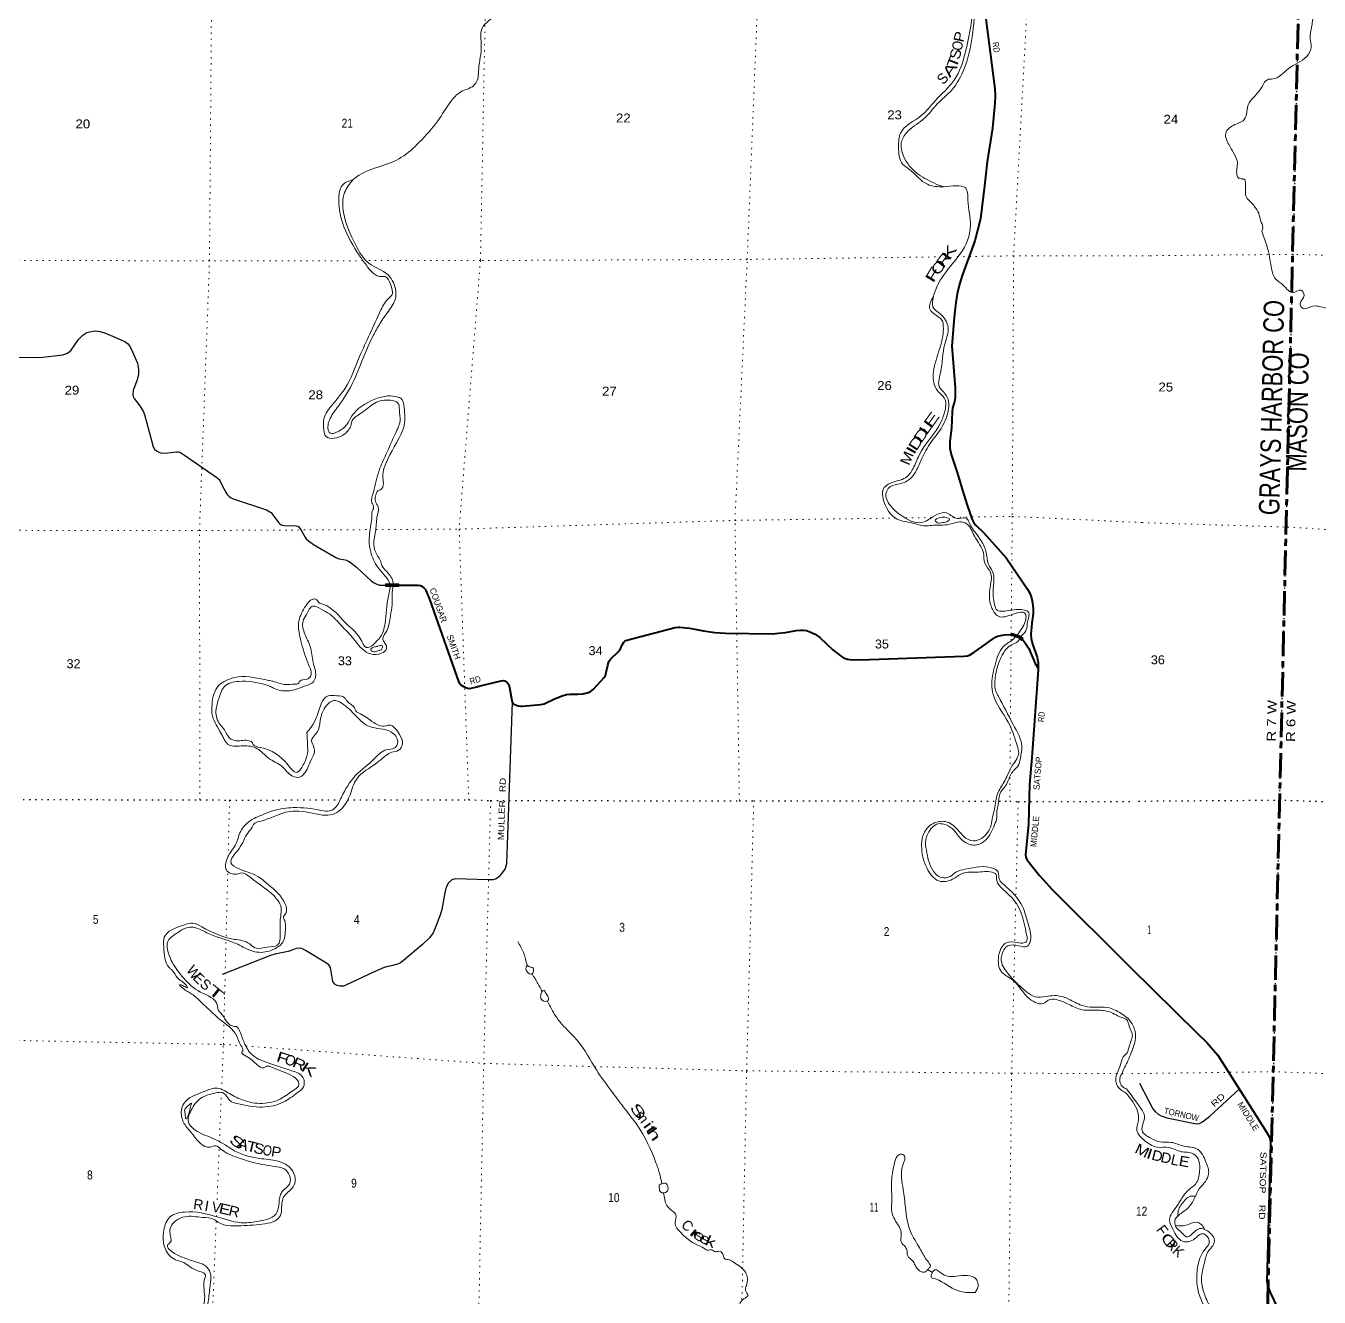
# Model space of a CAD drawing. Header units: feet. Extents: x -751810 to -497223, y -177792 to 12311.
# Drawn here: x -646515 to -621218, y -122322 to -97461 of the extents above; entities that cross this region are included whole.
import ezdxf
from ezdxf.enums import TextEntityAlignment as Align

# ---------------------------------------------------------------- set-up
doc = ezdxf.new("R2010")
doc.units = ezdxf.units.FT
doc.header["$LTSCALE"] = 80
doc.linetypes.add('DOTTED', pattern=[1.5, 0.3, -1.2])
doc.linetypes.add('LONG_DASH_SHORT_DASH', pattern=[9.9, 6, -1.2, 1.5, -1.2])
for name, color, linetype, lineweight in [('11', 7, 'LONG_DASH_SHORT_DASH', 60), ('26', 7, 'Continuous', 40), ('29', 7, 'Continuous', 25), ('31', 7, 'Continuous', 13), ('39', 7, 'Continuous', 13), ('6', 7, 'DOTTED', 25), ('7', 7, 'DOTTED', 13)]:
    doc.layers.add(name, color=color, linetype=linetype, lineweight=lineweight)
for name, color, linetype in [('12', 7, 'Continuous'), ('27', 7, 'Continuous'), ('30', 7, 'Continuous'), ('41', 7, 'Continuous')]:
    doc.layers.add(name, color=color, linetype=linetype)

msp = doc.modelspace()

# ---------------------------------------------------------------- linework, layer by layer
at = {"layer": '11'}
msp.add_line((-621293.86, -83177.58), (-622378.89, -128983.93), dxfattribs=at)
at = {"layer": '26'}
for points in [[(-627804.01, -96808.73), (-627562.62, -98689.95), (-627555.27, -98828.64), (-627561.92, -98971.97), (-627610.29, -99459.82), (-627712.63, -100119.1), (-627766.36, -100586.63), (-627840.17, -101234.77), (-627952.98, -101664.08), (-628207.45, -102360.62), (-628258.14, -102536.8), (-628298.3, -102703.74), (-628323.02, -102873.77), (-628354.65, -103159.41), (-628401.54, -103723.84), (-628335.99, -104537.75), (-628334.36, -104731.17), (-628349.28, -104804.37), (-628389.44, -104937.3), (-628398.71, -105008.4), (-628408.37, -105324.92), (-628440.42, -105588.05), (-628439.47, -105716.66), (-628418.79, -105844.63), (-628300.55, -106198.64), (-628198.49, -106518.25), (-628104.4, -106835.59), (-628006.97, -107112.76), (-627969.26, -107181.67), (-627926, -107234.23), (-627784.01, -107365.89), (-627337.89, -107866.11), (-626921.63, -108478.14), (-626880.2, -108552.72), (-626846.22, -108645.47), (-626824.59, -108741.3), (-626811.72, -108864.49), (-626810.69, -108949.98), (-626841.09, -109143.49), (-626857.03, -109354.96), (-626850.85, -109441.52), (-626824.5, -109552.92), (-626736.45, -109809.63), (-626714.92, -109908.32), (-626715.22, -110022.8)], [(-639221.71, -108398.57), (-638838.93, -108399.05), (-638794.59, -108406.67), (-638771.55, -108416.27), (-638729.32, -108448.92), (-638706.29, -108477.73), (-638690.93, -108504.62), (-638616.71, -108674.32), (-638050.41, -110282.32), (-638031.55, -110316.87), (-638008.52, -110345.68), (-637939.26, -110388.73), (-637872.23, -110414.83), (-637843.43, -110418.67), (-637803.35, -110415.39), (-637691.78, -110386.02), (-637628.44, -110368.73), (-637217.04, -110267.66), (-637174.46, -110265.97), (-637145.66, -110269.81), (-637118.79, -110285.18), (-637097.39, -110299.83), (-637070.8, -110342.8), (-637054.44, -110399.95), (-637010.47, -110651.17), (-637003.61, -110680.86), (-636990.18, -110701.98), (-636967.14, -110723.11), (-636948.83, -110733.79), (-636882.68, -110755.77), (-636834.69, -110763.45), (-636798.91, -110762.93), (-636443.82, -110732.41), (-636377.82, -110719.27), (-636174.69, -110624.51), (-636025.59, -110562.73), (-635942.46, -110537.55), (-635877.78, -110532), (-635718.93, -110530.86), (-635618.63, -110522.4), (-635536.09, -110507.03), (-635495.78, -110493.58), (-635468.9, -110478.22), (-635416.16, -110440.2), (-635200.16, -110203.55), (-635177.66, -110164.1), (-635161.77, -110109.43), (-635130.72, -109962.22), (-635109.94, -109894.3), (-635080.7, -109849.07), (-634922.63, -109693.18), (-634886.31, -109643.65), (-634852.04, -109566.61), (-634819.12, -109514.95), (-634798.01, -109495.75), (-634778.77, -109480.42), (-634638.58, -109438.74), (-633816.82, -109228.32), (-633756.64, -109218.2), (-633725.93, -109218.2), (-633535.61, -109241.68), (-633257.67, -109293.2), (-633038.71, -109323.85), (-632830.57, -109335.56), (-631913.72, -109351.88), (-631795.78, -109340.18), (-631659.49, -109322.89), (-631444.83, -109286.86), (-631360.03, -109278.72), (-631304.36, -109278.72), (-631246.77, -109288.32), (-631180.03, -109309.75), (-631075.93, -109357.47), (-630984.62, -109422.98), (-630728.97, -109661.08), (-630562.36, -109793.5), (-630520.21, -109819.41), (-630462.62, -109842.46), (-630443.43, -109846.31), (-630399.37, -109853.29), (-630198.42, -109859.96), (-628170.22, -109790.27), (-628094.81, -109781.97), (-628054.5, -109766.6), (-627970.61, -109716.33), (-627727.53, -109540.84)], [(-627727.53, -109540.84), (-627607.85, -109454.43), (-627547.72, -109415.1), (-627507.41, -109395.9), (-627451.74, -109380.53), (-627375.68, -109369.47), (-627259.78, -109361.32), (-627209.88, -109367.08), (-627154.89, -109384.85), (-627098.54, -109405.5), (-627058.23, -109430.47), (-627021.76, -109461.2), (-626987.75, -109501.18), (-626897.77, -109639.12), (-626770.59, -109929.35), (-626715.22, -110022.8)], [(-626715.22, -110022.8), (-626712.3, -110052.14), (-626837.55, -111766.11), (-626881.36, -112298.42), (-626903.11, -113075.19), (-626959.23, -113675.58), (-626954.35, -113715.42), (-626933.9, -113761.01), (-626847.27, -113878.7), (-626688.89, -114077.32), (-626442.42, -114349.35), (-624923.97, -115861.19)], [(-624923.97, -115861.19), (-623595.38, -117166.84), (-623418.16, -117345.94), (-623199.42, -117587.33), (-622255.57, -119086.27), (-622192, -119195.91), (-622179.66, -119223.02), (-622174.16, -119249.45), (-622170.98, -119311.77), (-622240.65, -122015.03), (-622236.33, -122057.04), (-622217.62, -122125.32), (-622172.31, -122243.86), (-621899.3, -122804.21)]]:
    msp.add_lwpolyline(points, dxfattribs=at)
at = {"layer": '29'}
for points in [[(-648257.06, -103937.36), (-646241.45, -103943.79), (-645793.18, -103894.21), (-645703.17, -103862.09), (-645627.2, -103803.03), (-645485.42, -103592.21), (-645403.71, -103512.51), (-645320.05, -103458.72), (-645238.63, -103435.68), (-645154.16, -103428), (-645062.02, -103439.52), (-644958.26, -103468.71), (-644581.44, -103632.27), (-644524.54, -103673.85), (-644478.47, -103727.64), (-644429.15, -103832.7), (-644332.58, -104058.01), (-644311.75, -104174.98), (-644309.54, -104288.5), (-644345.55, -104405.5), (-644401.39, -104553.43)], [(-644401.39, -104553.43), (-644416.13, -104592.49), (-644420.88, -104672.65), (-644418.95, -104709.15), (-644395.21, -104750.3), (-644306.51, -104866.03), (-644222.29, -104995.72), (-644196.28, -105062.57), (-644060.31, -105571.12), (-644023.52, -105692.58), (-644000.48, -105738.68), (-643958.34, -105771.89), (-643911.23, -105795.35), (-643873.79, -105807.83), (-643794.82, -105815.59), (-643568.74, -105792.87), (-643536.91, -105793.43), (-643505.22, -105800.15), (-643471.64, -105816.48), (-643411.92, -105856.49), (-642778.58, -106292.43), (-642733.56, -106334.13), (-642722.05, -106351.42), (-642673.06, -106446.99), (-642595.47, -106594.59), (-642576.16, -106628.01), (-642541.6, -106664.5), (-642510.89, -106687.55), (-642458.4, -106707.9), (-641807.74, -106924.87), (-641741.14, -106964.15), (-641720.03, -106979.52), (-641688.02, -107015.45), (-641566.83, -107182.62), (-641547.27, -107198.48), (-641522.31, -107215.77), (-641499.28, -107225.37), (-641457.77, -107230.55), (-641220.63, -107238.42), (-641197.9, -107244.58), (-641178.7, -107259.95), (-641125.3, -107336.25), (-641059.69, -107453.95), (-641029.96, -107494.5), (-640988.66, -107534.62), (-640888.67, -107601.92), (-640436.75, -107866.67), (-640386.87, -107881.32), (-640303.04, -107899.3), (-640242.91, -107912.05), (-640193.58, -107935.16), (-640114.44, -107994.85)], [(-640114.44, -107994.85), (-640048.34, -108044.72), (-639751.76, -108322.45), (-639701.6, -108355.76), (-639651.01, -108378.16), (-639607.8, -108392.25)], [(-639607.8, -108392.25), (-639596.02, -108396.09), (-639532.98, -108398.19), (-639221.71, -108398.57)], [(-637003.79, -110689.5), (-637110.63, -113847.47), (-637141.69, -113938.59), (-637195.72, -114021.7), (-637261.2, -114104.15), (-637313.48, -114142.85), (-637376.12, -114159.34), (-637470.59, -114162.58), (-638116.41, -114142.67), (-638185.17, -114163.94), (-638246.99, -114219.32), (-638290.89, -114301.91), (-638318.71, -114418), (-638380.53, -114743.4), (-638402.46, -114835.08), (-638500.05, -115088.33), (-638550.62, -115198.7), (-638621.82, -115292.55), (-638756.01, -115427.3), (-639125.22, -115736.78), (-639184.98, -115782.77), (-639246.28, -115809.03), (-639371.64, -115841.67), (-639437.81, -115856.35), (-639509.08, -115875.99), (-639716.33, -115966.57), (-640241.06, -116214.9), (-640303.17, -116238.08), (-640341.09, -116242.68), (-640374.42, -116240.38), (-640424.14, -116229.89), (-640474.39, -116201.28), (-640491.64, -116178.29), (-640508.18, -116147.29), (-640556.83, -115873.03), (-640576.68, -115840.26), (-640589.32, -115824.17), (-640632.8, -115788.65), (-641043.65, -115546.49), (-641114.5, -115504.54), (-641168.69, -115494.86), (-641228.27, -115502.25), (-641325.96, -115545.93), (-641381.35, -115563.21), (-641643.14, -115614.92), (-641732.84, -115643.77), (-642678.44, -116012.88)], [(-624730.94, -118135.52), (-624472.73, -118641.04), (-624426.05, -118694.96), (-624367.92, -118747.47), (-624307.25, -118779.01), (-624195.7, -118818.9), (-623617.21, -118933.72), (-623557.96, -118926.18), (-623497.9, -118896.58), (-623354.5, -118783.32), (-622779.43, -118254.32)]]:
    msp.add_lwpolyline(points, dxfattribs=at)
at = {"layer": '31'}
for p, q in [((-639481.12, -108423.26), (-639481.06, -108373.25)), ((-639481.12, -108423.26), (-639221.74, -108423.58)), ((-639481.06, -108373.25), (-639221.68, -108373.57)), ((-639221.74, -108423.58), (-639221.68, -108373.57)), ((-627239.14, -109338.54), (-627251.62, -109387.43)), ((-627010.15, -109438.29), (-627037.42, -109480.7))]:
    msp.add_line(p, q, dxfattribs=at)
msp.add_lwpolyline([(-639473.07, -108381.26), (-639229.69, -108381.56), (-639229.73, -108415.57), (-639473.11, -108415.27)], close=True, dxfattribs=at)
for points in [[(-627251.62, -109387.43), (-627215.21, -109391.63), (-627163.04, -109408.49), (-627109.54, -109428.1), (-627072.94, -109450.76), (-627037.42, -109480.7)], [(-627020.68, -109439.88), (-627048.23, -109416.67), (-627091.06, -109390.13), (-627149.35, -109368.77), (-627206.25, -109350.39), (-627233.11, -109347.29), (-627241.6, -109380.53)], [(-627241.6, -109380.53), (-627213.5, -109383.77), (-627160.43, -109400.93), (-627106.02, -109420.87), (-627068.23, -109444.27), (-627039.22, -109468.72), (-627020.68, -109439.88)], [(-627239.14, -109338.54), (-627204.55, -109342.53), (-627146.74, -109361.21), (-627087.54, -109382.9), (-627043.52, -109410.18), (-627010.15, -109438.29)]]:
    msp.add_lwpolyline(points, dxfattribs=at)
at = {"layer": '39'}
msp.add_line((-628877.24, -121782.83), (-628781.51, -121842.89), dxfattribs=at)
for points in [[(-617781.49, -92236.66), (-617849.79, -92306.15), (-618014.23, -92430.99), (-618260.35, -92444.86), (-618356.66, -92506.92), (-618331.4, -92695.08), (-618249.3, -92866.55), (-618281.58, -93097.6), (-618447.09, -93492.6), (-618605.4, -93766.81), (-618692.93, -94030.72), (-618853.98, -94179.84), (-618947.44, -94439.57), (-619012.03, -94673.83), (-619110.68, -94901.17), (-619217.54, -95057.72), (-619598.35, -95443.18), (-619753.67, -95527.93), (-619792.72, -95633.8), (-619925.49, -95856.23), (-620098.73, -96085.69), (-620284.73, -96111.18), (-620493.72, -96168.34), (-620559.63, -96376.35), (-620688.58, -96530.33), (-620878.98, -96723.06), (-621077.48, -96764.36), (-621151.39, -96970.15), (-621229.85, -97042.75), (-621314.94, -97213.97), (-621361.73, -97460.78)], [(-628019.18, -96432.25), (-627978.72, -96718.63), (-627995.76, -97163.57), (-628132.76, -97964.73), (-628357.46, -98522.36), (-628730.11, -98927.91), (-628999.67, -99214.64), (-629407.28, -99557.03), (-629444.94, -99826.26), (-629365.19, -100164.34), (-629230.44, -100271.82), (-628881.86, -100558.9), (-628566.46, -100611.62)], [(-628567.88, -100611.38), (-628752.48, -100533.29), (-629092.78, -100335.04), (-629342.21, -100023.77), (-629384.37, -99718.68), (-629257.45, -99515.71), (-628936.28, -99266.29), (-628686.97, -98985.19), (-628411.85, -98722.75), (-628157.35, -98284.6), (-628004.13, -97677.18), (-627937.43, -96967.28), (-627946.51, -96581.62), (-628016.7, -96436.72)], [(-637252.95, -97212.66), (-637461.28, -97358.08), (-637591.17, -97508.6), (-637606.14, -97850.82), (-637657.48, -98299.1), (-637700.97, -98558.14), (-637760.85, -98631.48), (-638004.85, -98749.48), (-638204.04, -98940.92), (-638457.28, -99316.63), (-638820.14, -99736.48), (-639168.41, -100031.71), (-639586.81, -100210.67), (-639996.96, -100379.73), (-640115.53, -100468.02)], [(-621361.73, -97460.78), (-621390.56, -97714.1), (-621372.61, -97873.85), (-621460.03, -98057.11), (-621820.96, -98299.92), (-622118.27, -98497.99), (-622231.48, -98513.24), (-622327.42, -98637.81), (-622496.26, -98853.27), (-622609, -99003.63), (-622642.28, -99196.35), (-622705.86, -99315.7), (-622867.01, -99392.23), (-623044.75, -99563.1), (-622980.19, -99788.57), (-622891.62, -99944.07), (-622817.89, -100127.42), (-622826.43, -100375.21), (-622789.88, -100440.67), (-622699.56, -100453.06), (-622660.74, -100661.73), (-622627.01, -100833.98), (-622538.7, -100922.94), (-622486, -100986.79), (-622399.02, -101126.13), (-622362.37, -101264.17), (-622319.47, -101394.32), (-622341.93, -101482.46)], [(-640115.53, -100468.02), (-640329.22, -100580.58), (-640393.21, -100857.34), (-640293.25, -101391.27), (-639996.33, -101943.27), (-639853.39, -102143.59), (-639551.77, -102363.23), (-639485.31, -102362.55), (-639424.22, -102428.26), (-639355.14, -102596.88), (-639355.73, -102725.82), (-639411.22, -102781.12), (-639499.96, -102888.13), (-639568.98, -103015.7), (-639787.99, -103490.83), (-639986.06, -103926.08), (-640276.67, -104556.93), (-640545.36, -104900.09), (-640642.73, -105035.14), (-640689.53, -105358.59), (-640635.94, -105496.68), (-640481.45, -105523.96), (-640204.39, -105364.32), (-640154.13, -105268.62), (-640132.17, -105178.39), (-640058.17, -105103.31), (-639882.51, -104979.91), (-639619.21, -104803.87), (-639469.74, -104780.68), (-639301, -104800.19), (-639237.32, -104837.74), (-639209.73, -104967.24), (-639196.02, -105185.12), (-639285.55, -105431.15), (-639471.1, -105844.49), (-639604.12, -106150.09), (-639717.45, -106576.97), (-639745.84, -106785.94), (-639724.67, -106834.73), (-639716.07, -106907.43), (-639739.07, -106949.28), (-639746.45, -107015.62), (-639759.73, -107174.53), (-639799.01, -107524.32), (-639769.31, -107748.57), (-639630.38, -108047.54), (-639471.13, -108238.13), (-639400.12, -108352.8), (-639424.32, -108611.81), (-639487.39, -109142.46), (-639526.88, -109302.86), (-639600.09, -109438.4), (-639672.12, -109515.53), (-639784.73, -109607.96), (-639857.35, -109614.56), (-639943.55, -109495.97), (-640256.53, -109141.1), (-640704.12, -108771.45), (-640785.95, -108735.55), (-640837.1, -108676.09), (-640903.52, -108674.75), (-641038.97, -108800.98), (-641173.8, -109096.47), (-641122.37, -109540.77), (-640985.72, -109952.53), (-640943.86, -110172.99), (-641017.66, -110237.99), (-641159.32, -110273.43), (-641186.43, -110319.22), (-641253.17, -110334), (-641434.56, -110342.44), (-641682.96, -110279.02), (-641769.18, -110261.17), (-642365.81, -110192.75), (-642556.15, -110245.34), (-642745.77, -110362.42), (-642874.02, -110730.57), (-642864.57, -110960.46), (-642694.29, -111302.37), (-642545.72, -111522.96), (-642264.18, -111540.71), (-641987.45, -111596.65), (-641773.61, -111776.24), (-641503.18, -111944.88), (-641299.61, -112134.34), (-641161.06, -112153.24), (-641052.48, -112060.73), (-640924.21, -111791.3), (-640866.61, -111631.27), (-640885.35, -111562.39), (-640933.19, -111438.53)], [(-640114.66, -100467.37), (-640279.7, -100720.6), (-640299.71, -101113.09), (-640062.25, -101750.17), (-639806.25, -102102.23), (-639430.32, -102331.42), (-639326.62, -102480.59), (-639288.85, -102803.73), (-639447.35, -103074.56), (-639607.21, -103313.12), (-639734.75, -103546.3), (-639949.97, -104033.59), (-640136.12, -104477.14), (-640402.34, -104896.92), (-640562.28, -105139.52), (-640600.97, -105360.37), (-640572, -105421.4), (-640408.36, -105394.47), (-640238.46, -105256.85), (-640136.42, -105089.65), (-639701.04, -104767.97), (-639431.84, -104698.83), (-639239.03, -104722.86), (-639183.08, -104744.13), (-639116.25, -104924.8), (-639113.07, -105265.37), (-639179.21, -105449.41), (-639504.52, -106103.73), (-639534.03, -106268.36), (-639522.7, -106405.6), (-639577.6, -106531.43), (-639632.39, -106552.49), (-639651.07, -106580.32), (-639671.2, -106779.39), (-639640.1, -106834.41), (-639619.3, -106901.32), (-639640.02, -107029.85), (-639672, -107317.33), (-639708.01, -107604.73), (-639637.94, -107823.74), (-639577.5, -107921.67), (-639549.22, -108016.94), (-639456.94, -108133.64), (-639329.91, -108350.6), (-639343.42, -108494.56), (-639347.13, -108677.84), (-639402, -109101.87), (-639454.17, -109292.23), (-639504.11, -109371.82), (-639534.16, -109463.9), (-639497.06, -109521.06), (-639461.34, -109646.7), (-639555.63, -109729.43), (-639773.37, -109743.18), (-639974.01, -109608.18), (-640103.67, -109448.42), (-640342.13, -109191.77), (-640577.08, -108961.38), (-640740.33, -108869.45), (-640902.18, -108807.76), (-641028.38, -108974.47), (-641093.33, -109100.1), (-641058.21, -109354.68), (-640954.36, -109596.53), (-640894.33, -109914.07), (-640847.45, -110185), (-640887.77, -110286.95), (-641044.42, -110366.41), (-641251.34, -110442.84), (-641653.6, -110420.65), (-641727.34, -110382.9), (-641823.3, -110348.73), (-642349.45, -110279.72), (-642637.49, -110384.75), (-642704.34, -110504.29), (-642751.55, -110648.41), (-642798.25, -110867.09), (-642722.75, -111116.43), (-642632.32, -111225.04), (-642528.9, -111388.31), (-642399.13, -111443.3), (-642147.38, -111440.3), (-642083.79, -111481.88), (-642068.3, -111512.41), (-641926.62, -111575.71), (-641383.86, -111919.07), (-641217.56, -112059.42), (-641089.76, -111912.9), (-641006.71, -111688.9), (-641005.14, -111511.63), (-641016.6, -111281.71)], [(-628566.46, -100611.62), (-628316.65, -100588.39), (-628138.29, -100630.26), (-628086.7, -100867.04), (-628040.52, -101371.68), (-628094.48, -101650.66), (-628428.98, -102161.74), (-628718.03, -102615.32), (-628763.06, -102751.42)], [(-622341.93, -101482.46), (-622198.55, -101927.7), (-622123.98, -102308.67), (-622099.46, -102371.8), (-621924.33, -102529.52), (-621712.6, -102674.06), (-621572.48, -102631.27), (-621510.66, -102731.65), (-621591.35, -102888.87), (-621527.52, -102989.31), (-621379.51, -102952.76), (-621072.15, -102984.82), (-620817.03, -103088.13), (-620752.46, -103236.97), (-620541.36, -103405.69), (-620418.21, -103701.2), (-620447.16, -104035.17), (-620468.73, -104242.3), (-620398.5, -104482.02), (-620266.17, -104505.56), (-620132.2, -104619.89), (-620133.8, -104833.58), (-620083.38, -104984.07), (-619919, -105167.73), (-619756.8, -105280.76), (-619590.94, -105407.99), (-619321.16, -105795.97), (-619253.69, -106063.85), (-619382.12, -106504.16), (-619298.59, -106621.22), (-619171.66, -106697.06), (-619203.67, -106841.41), (-619209.83, -107075.15), (-619073, -107157.28), (-619010.6, -107388.74), (-618861.38, -107459.09), (-618656.33, -107780.89), (-618791.58, -107868.17), (-618917.36, -108131.11), (-618997.63, -108425.45), (-619029.33, -108787.58), (-618958.09, -108989.02), (-618853.09, -109056.22), (-618883.4, -109212.72), (-618865.83, -109463.19), (-619041.24, -109622.03), (-619247.74, -109661.11), (-619290.92, -109770.9), (-619181.17, -109963.24), (-619075.13, -110296.63), (-618865.73, -110453.2), (-618728.7, -110757.14), (-618716.05, -111041.76), (-618539.02, -111203.56), (-618332.84, -111253.19), (-618094.77, -111162.5), (-617952.91, -111283.07), (-617651.13, -111756.55), (-617765.3, -111884.7), (-618063.08, -112024.27), (-618038.78, -112248.7), (-617948.63, -112497), (-617889.2, -112688.05), (-617594.95, -113064.56), (-617553.53, -113174.5), (-617515.66, -113342.82), (-617259.33, -113706.27), (-616914.84, -113858.23), (-616842.07, -114077.86), (-616676.79, -114227.26), (-616620.7, -114392.01), (-616691.8, -114491.01), (-616746.16, -114642.86), (-616616.49, -114843.77), (-616423.25, -115078.57), (-616175.98, -115403.47), (-616071.37, -115638.02), (-615963.89, -115763.77), (-615802.95, -115848.54), (-615738.75, -115934.86), (-615662.59, -116178.77), (-615594.9, -116515.21), (-615696.78, -116558.98), (-615871.7, -116469.82), (-616095.95, -116647.57), (-616069.73, -116799.46), (-616125.42, -116925.07), (-616187.05, -117352.97), (-616172.65, -117571.1), (-616019.99, -117740.34), (-615938.55, -117836.21)], [(-628763.06, -102751.42), (-628834.49, -102997.81), (-628702.2, -103127.41), (-628591.44, -103226.35), (-628569.4, -103331.56), (-628627.74, -103727.31), (-628703.08, -104565.99), (-628644.16, -104639.71), (-628534.13, -104774.9), (-628536.31, -104982.38), (-628613.33, -105206.5), (-629041.21, -105854.73), (-629161.27, -106116.26), (-629307.87, -106296.67), (-629606.02, -106403.5), (-629747.42, -106525.58), (-629743.23, -106717.08), (-629473.25, -107107.34), (-629172.77, -107183.9), (-628928.28, -107241.2), (-628803.2, -107229.61), (-628446.38, -107208.58), (-628185.81, -107167.48), (-628106.03, -107205.35), (-627959.8, -107442.01), (-627785.17, -107767.9), (-627757.03, -107969.95), (-627647.82, -108145.42), (-627649.29, -108417.4), (-627629.29, -108822.78), (-627492.06, -109006.88), (-627201.25, -108964.37), (-626959.6, -108963.18), (-626952.75, -109030.37), (-627081.45, -109313.33), (-627192.86, -109446.08), (-627393.32, -109601.23), (-627557.64, -109960.59), (-627620.53, -110382.45), (-627576.37, -110588.85), (-627261.55, -111151.28), (-627124.44, -111540.88), (-627095.05, -111680.5), (-627131.54, -111792.6), (-627214.7, -111921.89), (-627311.11, -112109.35), (-627380.33, -112246.98), (-627509.84, -112478.1), (-627568.24, -112777.13), (-627605.59, -112931.53), (-627635.01, -113092.12), (-627821.44, -113350.3), (-627981.5, -113399.47), (-628168.99, -113311.08), (-628269.48, -113202.27), (-628495.55, -113030.49), (-628745.62, -113049.64), (-628936.46, -113227.14), (-628994.2, -113493.96), (-628890.24, -113929.24), (-628657.79, -114183.75), (-628391.34, -114150.83), (-628185.57, -114032.06), (-627917.35, -114011.26), (-627613.35, -114013.34), (-627539.65, -114053.11), (-627524.02, -114176.33), (-627430.22, -114317.24), (-627138.44, -114625.33), (-627043.6, -114814.62), (-626939.35, -115235.8), (-626939.86, -115360.71), (-626980.73, -115390.11), (-627127.7, -115389.17), (-627341.25, -115394.95), (-627421.33, -115471.92), (-627491.96, -115778.77), (-627452.71, -115928.66), (-627210.98, -116122.92), (-626884.07, -116486.12), (-626585.68, -116566.66), (-626516.15, -116513.66), (-626354.89, -116504.82), (-626141.04, -116583.66), (-625891.56, -116693.45), (-625573.8, -116711.93), (-625314.73, -116745.35), (-625059.34, -116861.3), (-624975.62, -116903.28), (-624954.03, -116957.52)], [(-628764.13, -102755.12), (-628771.32, -102960.8), (-628629.05, -103094.62), (-628475.29, -103357.63), (-628540.26, -103682.73), (-628626.16, -104247.17), (-628634.2, -104545.21), (-628584.94, -104598.59), (-628466.27, -104804.47), (-628474.12, -104993.71), (-628557.54, -105235.83), (-628812.75, -105609.49), (-628992.24, -105922.21), (-629099.77, -106161.83), (-629238.16, -106334.34), (-629406.88, -106413.55), (-629603.38, -106472.06), (-629675.61, -106559.26), (-629693.1, -106627.42), (-629583.14, -106865.36), (-629438.93, -107003.26), (-628944.8, -107162.29), (-628816.42, -107086.29), (-628466.34, -107000.65), (-628375.1, -107068.97), (-628260.87, -107095.45), (-628117.84, -107092.28), (-628061.22, -107180.06), (-627797.52, -107582.28), (-627718.08, -107835.74), (-627702.08, -107940.83), (-627590.14, -108180.83), (-627593.74, -108458.81), (-627566.12, -108785.77), (-627515.87, -108889.54), (-627405.49, -108907.88), (-627104.82, -108875.64), (-626898.61, -108934.19), (-626919.83, -109113.79), (-626956.21, -109293.68), (-627051.04, -109402.59), (-627109.35, -109498.13), (-627249.77, -109571.88), (-627400.12, -109738.1), (-627501.41, -109967.77), (-627545.45, -110154.27), (-627545.51, -110456.49), (-627491.43, -110570.41), (-627202.57, -111122.24), (-627033.91, -111544.72), (-627062.91, -111783.9), (-627112.37, -111940.07), (-627200.79, -112030.97), (-627305.54, -112232.36), (-627372.39, -112351.91), (-627444.66, -112441.13), (-627487.01, -112643.77), (-627523.73, -112866.68), (-627520.69, -112915.1), (-627538.74, -113011.45), (-627600.16, -113161.33), (-627811.15, -113439.16), (-628035.38, -113474.95), (-628255.9, -113327.46), (-628397.44, -113157.39), (-628560.85, -113073.51), (-628669.42, -113065.28), (-628870.65, -113258.69), (-628913.35, -113378.72), (-628899.39, -113584.52), (-628776.37, -113973.84), (-628604.11, -114118.34), (-628434.48, -114093.54), (-628324.08, -114011.14), (-628139.7, -113954.4), (-627587.69, -113939.31), (-627510.25, -113993.25), (-627483.87, -114082.44), (-627473.29, -114157.2), (-627388.7, -114255.61), (-627020.83, -114684.11), (-626912.86, -115020.75), (-626878.12, -115394.19), (-626937.95, -115465.52), (-627034.56, -115463.58), (-627257.57, -115438.95), (-627346.98, -115479.46), (-627413.59, -115586.92), (-627427.68, -115786.11), (-627361.89, -115918.4), (-626933.84, -116358.18)], [(-628468.09, -107087.25), (-628560.35, -107069.28), (-628683.74, -107097.02), (-628730.76, -107132.34), (-628711.25, -107162.96), (-628580.63, -107175.66), (-628473.26, -107143.57), (-628448.42, -107109.81), (-628468.09, -107087.25)], [(-639631.18, -109681.57), (-639568.42, -109664.7), (-639541.19, -109612.86), (-639546.58, -109580.51), (-639605.07, -109585.38), (-639663.77, -109600.32), (-639728.54, -109617.15), (-639767.59, -109656.66), (-639744.05, -109687.36), (-639673.77, -109696.83), (-639631.18, -109681.57)], [(-640933.19, -111438.53), (-640897.55, -111368.72), (-640819.15, -111275.6), (-640758.2, -111049.15), (-640635.4, -110751.41), (-640492.47, -110653.54), (-640344.47, -110702.86), (-640059.6, -110954.39), (-639790.02, -111165.33), (-639375.26, -111266.35), (-639242.39, -111466.48), (-639301.1, -111582.16), (-639458.87, -111617.27), (-639695.96, -111791.82), (-640065.05, -112120.88), (-640343.5, -112548.47), (-640482.87, -112769.32), (-640574.38, -112813.82), (-640729.19, -112802.65), (-641283.85, -112749.18), (-641475.42, -112763.46), (-641900.9, -112893.93), (-642186.02, -113053.42), (-642341.45, -113271.93), (-642405.73, -113464.06), (-642478.42, -113573.41), (-642578.57, -113746.69), (-642591.09, -113968.07), (-642385.33, -114048.77), (-642300.27, -114024.29), (-642128.88, -114112.36), (-641611.83, -114531.77), (-641530.02, -114668.41), (-641539.46, -114936.19), (-641538.79, -115202.17), (-641595.96, -115440.78), (-641791.97, -115475.13), (-642009.95, -115500.97), (-642137.02, -115411.77), (-642435.28, -115325.18), (-643074.67, -115080.62), (-643246.34, -115006.65), (-643428.34, -115045.3), (-643807.71, -115285.5), (-643817.53, -115472.68), (-643708.93, -115877.83), (-643665.43, -115916.99), (-643547.92, -116080.54), (-643375.78, -116231.08), (-643352.48, -116273.86), (-643416.32, -116244.37), (-643508.38, -116216.33), (-643447.24, -116280.02), (-643268.38, -116396.45), (-643086.3, -116553.24), (-642718.61, -116891.06), (-642394.79, -117207.86), (-642310.1, -117400.97), (-642273.93, -117504.46), (-642290.6, -117532.33), (-642207.58, -117608.55), (-641991.53, -117778.11), (-641861.8, -117835.12), (-641812.92, -117807.89), (-641688.58, -117832.56), (-641287.41, -118007.86), (-641184.82, -118112.68), (-641173.84, -118167.3), (-641268.5, -118268.15), (-641531.81, -118444.19), (-641890.01, -118533.7), (-642263.27, -118471.8), (-642534.48, -118341.42), (-642765.92, -118236.03), (-643045.22, -118306.98), (-643426.4, -118537.06), (-643473.37, -118669.1), (-643429.82, -118905.71), (-643286.72, -119097.98), (-642907.99, -119387.68), (-642800.79, -119363.64), (-642699.4, -119428.14), (-642464.46, -119559.8), (-641895.98, -119726.37), (-641661.19, -119765.34), (-641464.8, -119811.61), (-641358.71, -119942.69), (-641360.16, -120113.92), (-641483.45, -120236.36), (-641533.42, -120317.97), (-641565.79, -120524.84)], [(-641016.6, -111281.71), (-640896.49, -111116.89), (-640810.06, -110925.2), (-640599.33, -110560.72), (-640434.24, -110562.03), (-640274.04, -110605.54), (-640240.84, -110656.58), (-640086.7, -110800.72), (-640061.67, -110857.64), (-639972.2, -110913.84), (-639711.91, -111086.31), (-639481.67, -111151.38), (-639414.93, -111136.6), (-639205.24, -111322.16), (-639148.36, -111496.58), (-639225.51, -111628), (-639359.17, -111665.61), (-639469.16, -111727.88), (-639647.27, -111873.39), (-640044.29, -112189.8), (-640173.33, -112497.49), (-640360.54, -112793.94), (-640511.31, -112881.58), (-640710.9, -112893.68), (-641244.94, -112816.46), (-641428.66, -112840.97), (-641915.38, -113012.52), (-642063.73, -113080.06), (-642090.95, -113131.89), (-642173.82, -113247.09), (-642340.94, -113545.96), (-642497.84, -113836.97), (-642360.99, -113940.46), (-641991.45, -114086.92), (-641775.32, -114252.45), (-641446.56, -114623.75), (-641432.39, -114819.47), (-641473.95, -114883.11), (-641466.79, -114927.58), (-641440.12, -115002.67), (-641436.28, -115111.55), (-641449.32, -115258.37), (-641512.91, -115416.26), (-641611.07, -115490.85), (-641914.89, -115579.44), (-642077.55, -115558.04), (-642370.77, -115421.18), (-642918.47, -115222.78), (-643151.85, -115113.32), (-643241.97, -115089.34), (-643373.08, -115100.81), (-643574.7, -115213.62), (-643745.21, -115381.45), (-643749.22, -115480.1), (-643652.43, -115772.18), (-643427.2, -116084.98), (-643100.43, -116355.5), (-642771.32, -116609.94), (-642758.7, -116682.73), (-642678.54, -116801.2), (-642443.5, -117027.56), (-642395.28, -117032.56), (-642328.72, -117126.58), (-642242.58, -117347.93), (-642100.13, -117572.43), (-641805.3, -117729.47), (-641319.34, -117894.38), (-641090.57, -118031.96), (-641073.51, -118084.69), (-641084.04, -118207.39), (-641207.33, -118329.83), (-641480.78, -118509.69), (-641885.39, -118604.32), (-642387.39, -118535.79), (-642519.26, -118484.78), (-642609.48, -118366.11), (-642675.05, -118322.48), (-642802.05, -118330), (-643090.01, -118431), (-643282.04, -118666.9), (-643325.53, -118925.94), (-643282.47, -118987.25), (-642956.09, -119177.17), (-642619.15, -119343.11), (-642424.31, -119465.91), (-641905.82, -119615.36), (-641544.63, -119677.02), (-641294.61, -119859.35), (-641263.79, -120127.95), (-641389.5, -120270.49), (-641475.91, -120361.43)], [(-636894.95, -115370.09), (-636782.49, -115583.91), (-636711.52, -115833.3)], [(-636711.79, -115832.35), (-636734.41, -115895.16), (-636703.59, -115964.29), (-636619.91, -116008.28), (-636586.61, -115954.55), (-636605.15, -115875.6), (-636647.29, -115868.71), (-636711.52, -115833.3)], [(-636613.54, -116002.73), (-636498.78, -116192.05), (-636419.4, -116348.79)], [(-636419.4, -116348.79), (-636445.05, -116422.83), (-636414.72, -116516.12), (-636298.03, -116520.48), (-636298.82, -116460.02), (-636345.46, -116376.47), (-636386.66, -116323.26), (-636419.4, -116348.79)], [(-626933.84, -116358.18), (-626770.59, -116450.12), (-626558.97, -116440.27), (-626250.94, -116442.43), (-626031.42, -116539.53), (-625749.62, -116643.92), (-625319.18, -116666.68), (-625069.99, -116790.57), (-624951.84, -116873.01)], [(-636311.27, -116534.66), (-636149.23, -116829.73), (-635996.03, -117020.19), (-635716.12, -117317.97), (-635354.96, -117879.31), (-635035.76, -118324.97), (-634798.53, -118642.04), (-634565.12, -118948.96), (-634189.59, -119695.96), (-634115.65, -119923.11), (-634075.07, -120107.27)], [(-624975.45, -117741.74), (-624848.73, -117419.82), (-624810.47, -117267.56), (-624818.58, -117134.25), (-624855.86, -117017.98), (-624951.84, -116873.01)], [(-624970.5, -117548.11), (-624895.33, -117305.35), (-624871.21, -117200.05), (-624906.29, -117090.37), (-624954.03, -116957.52)], [(-624970.44, -117548.05), (-625050.61, -117625.1), (-625108.45, -117797.21), (-625186.99, -117997.12), (-625160.83, -118197.12), (-625075.99, -118283.45), (-624991.28, -118334.17)], [(-624989.17, -118250.75), (-625060.44, -118211.22), (-625115.55, -118048.93), (-625064.68, -117923.02), (-625007.82, -117799.24), (-624975.45, -117741.74)], [(-624992.65, -118333.35), (-624769.34, -118688.09), (-624751.86, -118865.98), (-624783.34, -119066.8), (-624656.9, -119237.39), (-624384.94, -119389.52), (-624159.53, -119397.3), (-623913.89, -119478.18), (-623681.28, -119518.41), (-623568.18, -119660.42), (-623555.32, -119860.37), (-623632.31, -120106.41), (-623766.29, -120221.94), (-623874.26, -120344.19), (-623991.82, -120524.67), (-624144.51, -120815.15), (-624078.77, -120996.28), (-623889.51, -121228.97), (-623742.5, -121230.71), (-623619.6, -121153.2), (-623513.01, -121083.34), (-623433.07, -121107.56), (-623368.77, -121266.48), (-623450.46, -121385.37), (-623558.54, -121588.27), (-623611.32, -121909.53), (-623586.54, -122192.44), (-623446.5, -122534.77), (-623220.1, -122887.36), (-622890.36, -123369.63), (-622637.31, -123704.76), (-622512.25, -123927.73), (-622447.85, -124235.86), (-622359.6, -124403.45), (-622286.67, -124617.03), (-622247.96, -124829.73), (-622319.96, -125039.6), (-622392.49, -125116.39), (-622563.59, -125035.39), (-622757.06, -125038.51), (-623086.57, -125159.13), (-623157.3, -125320.64), (-623260.56, -125493.42), (-623329.75, -125673.12), (-623401.38, -125792.26), (-623588.5, -126013.31), (-623715.65, -126252.01), (-623734.58, -126435.01), (-623689.35, -126706.36), (-623683.53, -126944.43), (-623768.84, -127200.34), (-623872.46, -127310.6), (-624016.61, -127353.29), (-624088.97, -127270.79), (-624245.08, -127079.28), (-624357.54, -127066.32), (-624479.92, -127200.3), (-624514.95, -127382.89), (-624604.56, -127878.63), (-624695.22, -128261.43), (-624861.88, -128591.08), (-625028.35, -128672.3), (-625138.22, -128790.47), (-625194.34, -128906.48)], [(-624989.17, -118250.75), (-624704.56, -118630.29), (-624632.93, -118786.35), (-624682.63, -119064.63), (-624511.27, -119214.9), (-624325.86, -119288.2), (-624114.55, -119295.62), (-623866.68, -119368.49), (-623598.36, -119429.79), (-623431.77, -119682.06), (-623379.34, -119909.23), (-623441.7, -120058.86), (-623562.38, -120204.98), (-623653.72, -120384.11), (-623746.38, -120537), (-623896.89, -120668.24), (-624039.99, -120823.87), (-624024.74, -120933.14), (-623889.55, -121077.74), (-623794.62, -121144.69), (-623753.89, -121127.58), (-623560.73, -120983.32), (-623404.78, -121027.63), (-623265.09, -121230.82), (-623299.58, -121316.64), (-623376.67, -121413.47), (-623461.49, -121651.24), (-623520.05, -121962.27), (-623474.66, -122227.57), (-623345.42, -122521.22), (-623050.96, -122966.29), (-622553.61, -123662.54), (-622392.47, -123892.48), (-622327.75, -124035.28), (-622334.38, -124210.53), (-622226, -124455.26), (-622169.97, -124622.03), (-622164.3, -124712.91), (-622174.81, -124958.63), (-622286.96, -125163.44), (-622447.8, -125151.26), (-622706.89, -125122.46), (-623019.72, -125221.33), (-623093.15, -125332.36), (-623221.74, -125702.09), (-623352.44, -125922.56), (-623530.71, -126113.58), (-623630.64, -126389.28), (-623565.76, -126755.89), (-623590.67, -126936.72), (-623663.84, -127190.92), (-623775.84, -127389.69), (-624027.26, -127451.82), (-624140.2, -127380.37), (-624221.19, -127243.21), (-624297.31, -127150.53), (-624333.71, -127155.65), (-624383.61, -127214.86), (-624364.39, -127402.87), (-624425.17, -127568.67), (-624480.22, -127746.71), (-624480.17, -127897.94), (-624611.57, -128297.84), (-624789.9, -128644.12), (-624979.19, -128730.38), (-625140.56, -128908.07)], [(-643307.07, -118651.58), (-643281.77, -118554.08), (-643273.19, -118528.06), (-643328.35, -118567.24), (-643408.63, -118654.28), (-643402.21, -118735), (-643382.06, -118834.14), (-643325.69, -118734.53), (-643307.07, -118651.58)], [(-628881.89, -121787.3), (-628921.02, -121830.84), (-628995.45, -121827.33), (-629110.12, -121722.27), (-629154.58, -121630.7), (-629270.8, -121503.45), (-629279.16, -121418.65), (-629311.79, -121339.42), (-629396.42, -121243.02), (-629394.22, -121134.26), (-629411.38, -120986.83), (-629483.37, -120862.48), (-629583.15, -120618.69), (-629578.53, -120489.84), (-629583.2, -120123.04), (-629517.73, -119673.03), (-629442.55, -119539.55), (-629381.88, -119526.66), (-629341.95, -119543.59), (-629360.03, -119740.68), (-629353.57, -120218.33), (-629310.41, -120573.81), (-629211.09, -121039.22), (-629030.46, -121367.24), (-628896.05, -121591.57), (-628827.52, -121687.65), (-628819.88, -121707.95), (-628840.82, -121747.83), (-628881.89, -121787.3)], [(-634075.07, -120107.27), (-634121.77, -120126.48), (-634123.36, -120205.03), (-634110.37, -120259.69), (-634030.26, -120281.45), (-633956.67, -120226.51), (-633961.16, -120149.86), (-633984.42, -120105.07), (-634075.07, -120107.27)], [(-641475.91, -120361.43), (-641511.36, -120521.91), (-641525.05, -120700.95), (-641593.5, -120800.32), (-641782.36, -120879.13), (-642242.31, -120922.27), (-642758.4, -120853.46), (-642821.95, -120809.87), (-643062.62, -120762.72), (-643404.66, -120749.8), (-643575.28, -120822.93), (-643698.62, -121048.13), (-643696.86, -121259.73), (-643719.37, -121277.41), (-643746.3, -121315.15), (-643685.82, -121411.06), (-643476.85, -121532.12), (-643238.96, -121617.5), (-642940.07, -121772.61), (-642894.85, -121926.65), (-642917.24, -122137.75), (-642957.8, -122451.25), (-643004.44, -122567.18), (-643133.73, -122687.48), (-643419.8, -122994.03), (-643736.15, -123304), (-643866.51, -123377.95), (-643937.73, -123414.8), (-644147.09, -123612.07), (-644270.44, -123837.27), (-644282.01, -124111.05), (-644216.51, -124456.91), (-644199.38, -124705.08), (-644198.47, -124958.97), (-644253.43, -125187.56), (-644360.16, -125288.17), (-644530, -125323.03), (-644624.48, -125315.09), (-644744.29, -125365.07), (-644817.48, -125399.86), (-644824.94, -125470.23), (-644870.97, -125555.94), (-644954.91, -125624.78), (-645111.77, -125913.78), (-645206.17, -126101.27), (-645196.21, -126206.24), (-645224.77, -126324.55), (-645367.11, -126492.95), (-645572.79, -126607.69), (-645734.81, -126554.06), (-645880.01, -126565.24), (-646044.17, -126618.36), (-646176.34, -126682.19), (-646286.48, -126851.24), (-646306.85, -127062.39), (-646181.88, -127355.04), (-646088.39, -127610.79), (-645965.62, -128012.19), (-645913.78, -128327.05)], [(-634039.99, -120283.88), (-633974.89, -120530.39), (-633866.39, -120641.37), (-633799.34, -120711.23), (-633814.55, -120866.06), (-633697.81, -121067.88), (-633478.02, -121251.62), (-633256.81, -121364.87), (-633152.92, -121405.24), (-633106.47, -121398.12), (-633028.74, -121437.96), (-632960.03, -121425.24), (-632884.52, -121475.11), (-632850.08, -121564.46), (-632750.02, -121594.68), (-632656.48, -121648.94), (-632438.74, -121834.66), (-632421.97, -122100.96), (-632439.9, -122191.26), (-632391.62, -122292.98), (-632473.47, -122357.82), (-632548.17, -122467.13), (-632471.53, -122660.09), (-632330.62, -122761.65), (-632148.68, -122825.75), (-632162.12, -122992.71), (-632182.19, -123089.02), (-632074.91, -123260.42), (-631999.77, -123328.43), (-631922.96, -123313.85), (-631877.68, -123365.13), (-631869, -123433.81), (-631901.47, -123545.99), (-631844.04, -123593.49), (-631718.79, -123672.57), (-631750.04, -123724.33), (-631626.75, -123801.35), (-631578.55, -123907.1), (-631668.29, -123963.72), (-631639.34, -124125.49), (-631575.73, -124265.79), (-631514.68, -124333.51), (-631516.08, -124502.73), (-631410.74, -124670.07), (-631280.97, -124725.06), (-631203.53, -124779), (-631095.25, -124801.33), (-631099.03, -124988.63), (-631033.06, -125211.59), (-631008.93, -125312.82), (-630913.02, -125548.47), (-630766.91, -125990.65), (-630686.69, -126205.83), (-630706.15, -126271.93), (-630675.12, -126330.99), (-630660.98, -126427.98), (-630588.48, -126427.43), (-630565.04, -126562.89), (-630571.79, -126697.75), (-630584.17, -126812.35), (-630457.03, -126897.51), (-630325.69, -126974.7), (-630243.32, -127083.15), (-630312.69, -127128.09), (-630450.77, -127185.76), (-630532.24, -127331.21), (-630526.51, -127446.17), (-630566.4, -127626.7), (-630505.43, -127698.45), (-630426.71, -127788.68), (-630415.1, -127911.82), (-630397.99, -128061.26), (-630328.36, -128102.96), (-630324.6, -128215.87), (-630363.27, -128335.98), (-630384.9, -128410.1), (-630200.42, -128448.06), (-630130.79, -128489.75), (-630113.37, -128524.36), (-630037.21, -128542.01), (-629796.64, -128494.46), (-629641.6, -128567.39), (-629602.1, -128655.2), (-629605.11, -128788.28)], [(-623980.65, -120751.9), (-623972.49, -120632.03), (-623844.22, -120427.63), (-623761.84, -120359.17), (-623635.32, -120349.18)], [(-641565.79, -120524.84), (-641619.48, -120691), (-641699.4, -120759.91), (-641914.18, -120826.11), (-642235.22, -120870.03), (-642772.47, -120752.44), (-643412.89, -120658.97), (-643696.71, -120754), (-643814.71, -121013.56), (-643785.97, -121384.87), (-643590.78, -121590.28), (-643450.79, -121637.42), (-643182.16, -121795.95), (-642999.23, -121910.44), (-643014.13, -121950.44), (-643017.31, -122307), (-643038.76, -122471.79), (-643066.35, -122541.76), (-643246.03, -122665.08), (-643443.53, -122872.67), (-643792.89, -123222.27), (-644195.91, -123536.54), (-644345.58, -123769.27), (-644377.28, -124242.12), (-644275.72, -124596.76), (-644265.7, -124997.91), (-644320.56, -125121.73), (-644455.47, -125221.78), (-644669.71, -125261.79), (-644844.27, -125330.82), (-644894.53, -125426.52), (-644943.85, -125475.9), (-645102.37, -125648), (-645165.18, -125866.36), (-645245.48, -126054.14), (-645319.71, -126240.03), (-645411.41, -126393.33), (-645588.83, -126504.61), (-645882.36, -126482.59), (-646009.37, -126490.11), (-646034.37, -126531.92), (-646169.88, -126561.43), (-646294.61, -126655.63), (-646378.64, -126927.96), (-646324.52, -127239.34), (-646163.27, -127629.43), (-646033.06, -128061.21), (-645984.1, -128325.76)], [(-624031.76, -120922.45), (-623820.89, -120918.19), (-623621.91, -120858.76), (-623530.27, -120897.39), (-623460.59, -120991.72)], [(-627946.47, -122229.23), (-628232.07, -122213.41), (-628656.51, -121993.32), (-628748.44, -121959.23), (-628802.46, -121942.02), (-628799.18, -121879.63), (-628734.92, -121788.24), (-628579.6, -121873.97), (-628314.61, -121913.55), (-627927.13, -121969.7), (-627886.82, -122067.22), (-627904.83, -122161.56), (-627946.47, -122229.23)]]:
    msp.add_spline(points, degree=3, dxfattribs=at)
at = {"layer": '6'}
for points in [[(-621293.71, -83177.7), (-621355.79, -85952.64), (-621484.99, -91249.57), (-621615.27, -96574.4), (-621732.23, -101924.63), (-621866.17, -107243.36), (-621994.32, -112581.06), (-622116.02, -117911.25), (-622241.19, -123217.85), (-622368.52, -128516.87), (-622378.89, -128983.93)], [(-656091.79, -112561.38), (-651930.56, -112573.68), (-648394.33, -112583.09), (-647650.59, -112589.39), (-643109.08, -112596.77), (-642530.17, -112601.46), (-640377.7, -112598.83)], [(-640224.1, -112598.65), (-637851.65, -112595.75), (-637423.71, -112609.2), (-632558.54, -112617.67), (-632277.03, -112615.81), (-627545.2, -112621.04)], [(-627477.19, -112621.11), (-627271.05, -112621.34), (-627105.49, -112632.84), (-624835.02, -112628.72)], [(-593598.13, -113373.42), (-595725.1, -113302.99), (-601039.15, -113186.4), (-606292.66, -113050.42), (-611664.98, -112945.22), (-616951.35, -112779.1), (-621966.44, -112607.88), (-624835.02, -112628.72)]]:
    msp.add_lwpolyline(points, dxfattribs=at)
at = {"layer": '7'}
for p, q in [((-629304.49, -107084.03), (-628792.67, -107076.68)), ((-627237.95, -108972.74), (-627242.6, -109485.86)), ((-627243.35, -109568.19), (-627256.53, -111021.39)), ((-627257.75, -111155.38), (-627265.61, -112021.33)), ((-627266.86, -112159.64), (-627271.05, -112621.34)), ((-642558.28, -113709.02), (-642530.17, -112601.46)), ((-627105.49, -112632.84), (-627151.31, -114532.02)), ((-642597.67, -115261.14), (-642565.58, -113996.58)), ((-627153.14, -114607.85), (-627172.01, -115389.87)), ((-642637.93, -116847.72), (-642599.67, -115340.09)), ((-627173.41, -115447.99), (-627189.05, -116096.11)), ((-625075.27, -117952.04), (-624981.51, -117952.44)), ((-642729.08, -119288.75), (-642689.7, -118320.66)), ((-642774.99, -120417.37), (-642734.03, -119410.47)), ((-642788.52, -120750.13), (-642786.75, -120706.65))]:
    msp.add_line(p, q, dxfattribs=at)
for points in [[(-643109.08, -112596.77), (-643119.69, -107334.19), (-642922.88, -102056.05), (-642882.4, -96756.35), (-642817.89, -91461.2), (-642699.22, -86171.27), (-642642.64, -82582.62)], [(-632558.54, -112617.67), (-632644.56, -107131.98), (-632405.41, -102027.9), (-632183.26, -96516.79), (-632072.59, -91224.68), (-631970.1, -86029.01), (-631949.11, -82883.14)], [(-626632.66, -83030.68), (-626677.33, -85976.43), (-626868.48, -91270.8), (-626903.25, -96584.72), (-627192.7, -101959.47), (-627220.54, -107054.11), (-627237.19, -108889.33)], [(-637526.37, -96975.59), (-637623.11, -102049.93), (-638040.52, -107303.08), (-637851.65, -112595.75)], [(-593320.91, -102768.88), (-596738.09, -102679.46), (-602077.2, -102527.86), (-607413.29, -102344.11), (-612772.24, -102183.86), (-618153.23, -102020.91), (-621738.04, -101928.19), (-624541.33, -101955.82)], [(-639926.2, -102052.59), (-642922.88, -102056.05), (-648192.1, -102044.73), (-651561.38, -102121.54), (-655524.67, -101966.96)], [(-628723.83, -101979.57), (-632405.41, -102027.9), (-637623.11, -102049.93), (-639845.01, -102052.5)], [(-624541.33, -101955.82), (-627192.7, -101959.47), (-628341.92, -101974.56)], [(-639668.38, -107311.78), (-638040.52, -107303.08), (-632644.56, -107131.98), (-629516.26, -107087.07)], [(-628368.09, -107070.59), (-627220.54, -107054.11), (-624684.95, -107175.41)], [(-624684.95, -107175.41), (-621836.15, -107263.75), (-618304.84, -107475.94), (-612929.19, -107616.56), (-607546.26, -107717.1), (-602248.28, -107833.21), (-596919.1, -107980.48), (-593459.52, -108071.26)], [(-652044.47, -107354.25), (-651759.35, -107361.41), (-648320.59, -107324.38), (-643117.59, -107330.21), (-639774.79, -107312.35)], [(-637423.71, -112609.2), (-637559.19, -117751.8), (-637663.43, -123025.94), (-637838.19, -128306.58), (-637829.54, -128555.48)], [(-632686.52, -128699.26), (-632677.75, -128506.76), (-632524.73, -123209.53), (-632417.67, -117899.22), (-632277.03, -112615.81)], [(-627190.22, -116144.53), (-627233.61, -117942.89), (-627299, -123366.86), (-627466.35, -128675.84), (-627466.9, -128843.99)], [(-642687.65, -118270.16), (-642651.44, -117380), (-642640.91, -116965.11)], [(-656245.2, -117870.61), (-652218.57, -117884.04), (-647872.46, -117281.16), (-642651.44, -117380), (-642309.86, -117404.92)], [(-642212.41, -117412.03), (-637553.16, -117751.93), (-632415.61, -117897.25), (-627233.61, -117942.89), (-625168.54, -117951.65)], [(-600504.77, -118540.75), (-601173.24, -118531.15), (-606442.91, -118345.39), (-611776.04, -118260.45), (-617068.24, -118088.11), (-622099.93, -117914.47), (-624981.51, -117952.44)], [(-643058.93, -128408.09), (-643061.91, -127970.14), (-642866.61, -122669.82), (-642792, -120835.55)]]:
    msp.add_lwpolyline(points, dxfattribs=at)

# ---------------------------------------------------------------- texts
at = {"layer": '12', "width": 0.8}
for s, p in [('GRAYS HARBOR CO', (-621998.34, -107033.65)), ('MASON CO', (-621470.62, -106180.52))]:
    msp.add_text(s, height=400, rotation=88.643, dxfattribs=at).set_placement(p)
at = {"layer": '27'}
for s, rotation, width, p in [('RD', 277.312, 0.9, (-627606.72, -97783.64)), ('RD', 14.748, 0.95, (-637816.7, -110340.65)), ('RD', 85.82, 0.85, (-626599.79, -111079.23)), ('MIDDLE', 302.198, 1.05, (-622823.64, -118551.52)), ('SATSOP    RD', 268.643, 1.25, (-622364.64, -119479.19))]:
    msp.add_text(s, height=120, rotation=rotation, dxfattribs=dict(at, width=width)).set_placement(p)
for s, rotation, p in [('COUGAR', 289.401, (-638619.94, -108477.18)), ('SMITH', 289.401, (-638286.12, -109392.2)), ('SATSOP', 85.295, (-626690.44, -112408.27)), ('MIDDLE', 84.66, (-626748.88, -113523.88))]:
    msp.add_text(s, height=120, rotation=rotation, dxfattribs=at).set_placement(p)
at = {"layer": '30'}
for s, rotation, width, p in [('MULLER   RD', 88.062, 1.2, (-637144.51, -112778.77)), ('RD', 42.611, 1.3, (-623157.01, -118512.23)), ('TORNOW', 347.274, 0.95, (-623924.08, -118807.27))]:
    msp.add_text(s, height=120, rotation=rotation, dxfattribs=dict(at, width=width)).set_placement(p, align=Align.CENTER)
at = {"layer": '41'}
for s, rotation, width, p in [('P', 77.978, 1.15, (-628156.73, -97693.24)), ('O', 77.978, 0.9, (-628193.96, -97868.05)), ('T', 68.326, 1.45, (-628281.28, -98199.77)), ('S', 76.452, 1.15, (-628231.85, -98034.45)), ('A', 56.076, 1.55, (-628362.48, -98374.19)), ('R', 53.941, 1.6, (-628480.26, -102091.86)), ('K', 56.475, 1.6, (-628373.56, -101945.4)), ('F', 58.659, 1.85, (-628692.76, -102377)), ('O', 53.941, 1.4, (-628585.45, -102240.72)), ('E', 54.062, 1.8, (-628720.11, -105225.49)), ('D', 56.861, 1.5, (-629023.79, -105671.1)), ('D', 54.422, 1.55, (-628920.35, -105516.78)), ('L', 56.557, 1.65, (-628829.04, -105377.1)), ('I', 60.915, 1.7, (-629110.11, -105807.34)), ('M', 66.964, 1.15, (-629190.56, -105952.74)), ('T', 320.943, 2, (-642857.61, -116448.39)), ('F', 342.437, 1.45, (-641518.39, -117738.11)), ('R', 336.597, 1.3, (-641204.73, -117854.79)), ('K', 327.283, 1.6, (-641033.63, -117954.31)), ('S', 307.292, 1.75, (-634622.09, -118741.68)), ('i', 305.967, 1.5, (-634422.21, -119012.31)), ('t', 304.726, 1.55, (-634366.88, -119098.02)), ('h', 304.726, 1.7, (-634309.05, -119193.15)), ('S', 324.973, 1.65, (-642438.06, -119369)), ('A', 338.843, 1.25, (-642301.33, -119425.04)), ('T', 346.417, 1.3, (-642116.62, -119477.51)), ('S', 346.417, 1.15, (-641977.11, -119515.83)), ('O', 349.035, 0.85, (-641809.51, -119551.68)), ('P', 350.947, 1.1, (-641632.08, -119580.6)), ('M', 334.084, 1.2, (-624722.02, -119547.35)), ('I', 341.219, 1.4, (-624565.67, -119614.1)), ('D', 345.922, 1.1, (-624406.54, -119656.47)), ('D', 348.103, 1.05, (-624231.49, -119696.99)), ('L', 347.447, 1.05, (-624057.87, -119739.94)), ('E', 350.343, 1.15, (-623872.42, -119767.55)), ('I', 350.434, 1.1, (-642990.87, -120636.35)), ('E', 346.922, 1.25, (-642645.6, -120699.78)), ('R', 346.363, 1.1, (-642461.22, -120742.96)), ('r', 318.58, 2.1, (-633486.73, -121143.18)), ('e', 325.578, 1.65, (-633392.79, -121202.88)), ('e', 332.198, 1.4, (-633275.01, -121270.57)), ('k', 336.789, 1.45, (-633157.99, -121329.3)), ('O', 309.625, 1.5, (-624233.3, -121287.37))]:
    msp.add_text(s, height=200, rotation=rotation, dxfattribs=dict(at, width=width)).set_placement(p, align=Align.CENTER)
for s, rotation, p in [('S', 47.884, (-628508.81, -98556.23)), ('W', 306.32, (-643313.51, -116029.06)), ('E', 316.312, (-643200.69, -116157.14)), ('S', 319.819, (-643061.99, -116284.62)), ('O', 340.845, (-641372.59, -117785.41)), ('m', 307.213, (-634537.1, -118853.59)), ('R', 352.249, (-643152.89, -120609.57)), ('V', 350.434, (-642803.22, -120665.34)), ('C', 314.276, (-633644.77, -120993.03)), ('F', 306.85, (-624364.37, -121071.26)), ('R', 314.698, (-624161.58, -121369.9)), ('K', 317.504, (-624037.77, -121501.64))]:
    msp.add_text(s, height=200, rotation=rotation, dxfattribs=at).set_placement(p, align=Align.CENTER)
at = {"layer": '6', "width": 1.25}
for s, p in [('R 7 W', (-622069.08, -111459.97)), ('R 6 W', (-621692.52, -111468.19))]:
    msp.add_text(s, height=175, rotation=88.625, dxfattribs=at).set_placement(p)
at = {"layer": '7'}
for s, width, p in [('23', 1.1, (-629665.58, -99288.83)), ('20', 1.1, (-645543.51, -99465.13)), ('21', 0.85, (-640338.08, -99451.12)), ('22', 1.1, (-634971.46, -99350.09)), ('24', 1.1, (-624261.5, -99374.77)), ('26', 1.1, (-629863.16, -104582.17)), ('25', 1.1, (-624360.65, -104611.09)), ('29', 1.1, (-645756.37, -104672.51)), ('28', 1.1, (-640988.56, -104762.72)), ('27', 1.1, (-635243.65, -104692.1)), ('35', 1.05, (-629907.39, -109636.9)), ('33', 1.05, (-640411.26, -109965.21)), ('34', 1.05, (-635509.01, -109766.95)), ('36', 1.05, (-624509.72, -109946.07)), ('32', 1.05, (-645719.25, -110022.88)), ('5', 0.85, (-645204.57, -115021.96)), ('4', 0.85, (-640099.05, -115025.44)), ('3', 0.85, (-634908.19, -115177.1)), ('2', 0.85, (-629734.79, -115260.67)), ('1', 0.4, (-624575.52, -115223.65)), ('8', 0.85, (-645318.28, -120020.9)), ('9', 0.85, (-640152.94, -120180.79)), ('10', 0.85, (-635123.64, -120464.01)), ('11', 0.65, (-630008.46, -120648.95)), ('12', 0.85, (-624801, -120728.26))]:
    msp.add_text(s, height=175, dxfattribs=dict(at, width=width)).set_placement(p)

doc.saveas('drawing.dxf')
